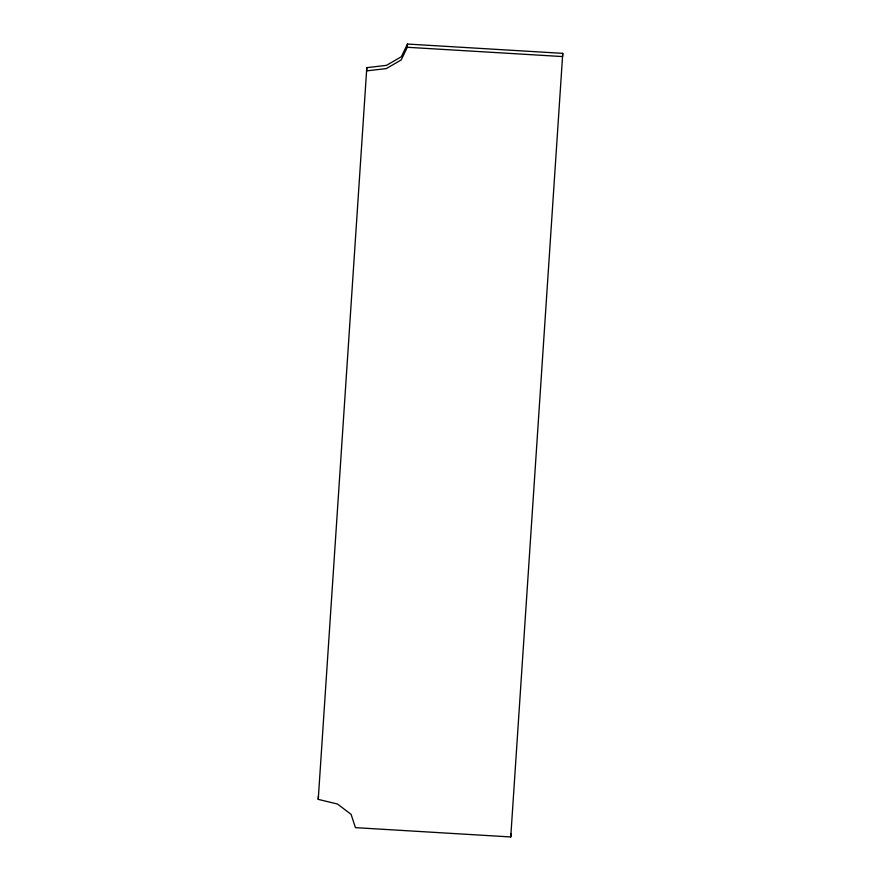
<?xml version="1.0" encoding="UTF-8"?>
<svg xmlns="http://www.w3.org/2000/svg" width="881" height="881" viewBox="0 0 881 881"><rect width="100%" height="100%" fill="white"/><g stroke="black" fill="none" stroke-linecap="round" stroke-linejoin="round"><path stroke-width="1.32" d="M318.239 799.375L366.804 67.661L386.506 65.348L401.384 56.703L407.463 44.05L562.761 53.356L510.749 836.95L355.45 827.644L351.101 814.363L337.478 804.023L318.239 799.375L318.415 796.149M366.804 67.661L366.628 70.887L386.33 68.575L401.207 59.93L407.286 47.277L407.463 44.05M510.749 836.95L510.925 833.723M562.761 53.356L562.585 56.571L407.286 47.277"/></g></svg>
